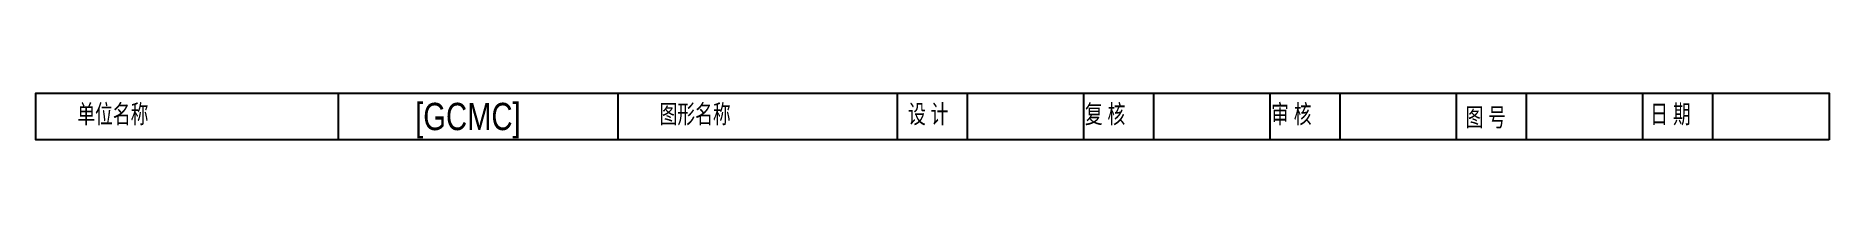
# Model space of a CAD drawing. Extents: x -385 to 0, y 0 to 10.
import ezdxf

# ---------------------------------------------------------------- set-up
doc = ezdxf.new("R2010")
doc.units = 0
doc.header["$MEASUREMENT"] = 0
doc.layers.get('0').update_dxf_attribs({"linetype": 'CONTINUOUS'})
doc.styles.add('LZ_FONTS_FS', font='hxm.ttf', dxfattribs={"width": 0.7})

msp = doc.modelspace()

# ---------------------------------------------------------------- linework, layer by layer
for p, q in [((-320, 0), (-320, 10)), ((-260, 0), (-260, 10)), ((-200, 0), (-200, 10)), ((-185, 0), (-185, 10)), ((-160, 0), (-160, 10)), ((-145, 0), (-145, 10)), ((-120, 0), (-120, 10)), ((-105, 0), (-105, 10)), ((-80, 0), (-80, 10)), ((-65, 0), (-65, 10)), ((-40, 0), (-40, 10)), ((-25, 0), (-25, 10))]:
    msp.add_line(p, q)
msp.add_lwpolyline([(0, 0), (-385, 0), (-385, 10), (0, 10)], close=True)

# ---------------------------------------------------------------- texts
at = {"style": 'LZ_FONTS_FS', "width": 0.8}
msp.add_text('[GCMC]', height=5.865, dxfattribs=at).set_placement((-303.57, 2.07))
at = {"char_height": 4, "attachment_point": 1, "style": 'LZ_FONTS_FS'}
for s, insert, width in [('单位名称', (-376.1, 7.54), 94.428), ('图形名称', (-251.1, 7.54), 94.428), ('设 计', (-197.75, 7.54), 18.1247), ('复 核', (-159.79, 7.54), 38.9852), ('审 核', (-119.79, 7.54), 38.9852), ('日 期', (-38.39, 7.54), 17.4408), ('图 号', (-78.06, 6.86), 17.0988)]:
    msp.add_mtext(s, dxfattribs=dict(at, insert=insert, width=width))

doc.saveas('drawing.dxf')
